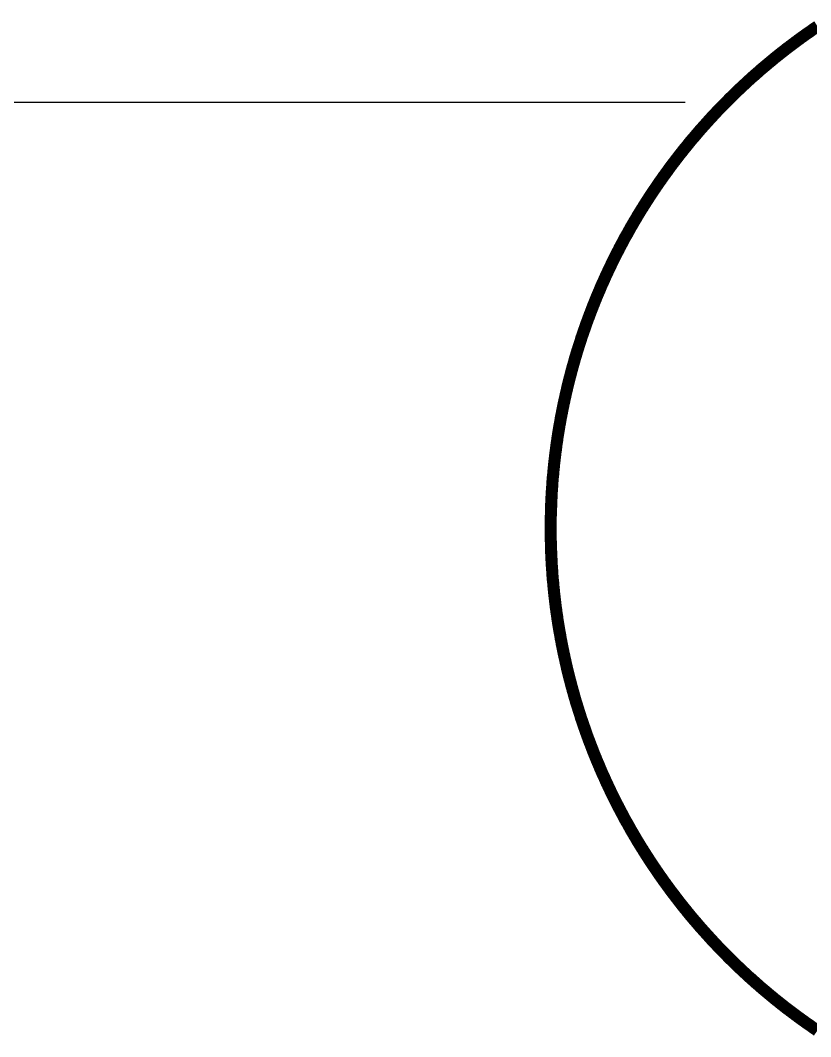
# Model space of a CAD drawing. Header units: millimetres. Extents: x 37412591 to 74834139, y 4258245 to 8527567.
# Drawn here: x 37414018.58 to 37414034.27, y 4260939.66 to 4260959.84 of the extents above; entities that cross this region are included whole.
import ezdxf

# ---------------------------------------------------------------- set-up
doc = ezdxf.new("R2010")
doc.units = ezdxf.units.MM
doc.layers.add('钻孔', color=7, linetype='Continuous')

# ---------------------------------------------------------------- blocks, each defined once
blk = doc.blocks.new('SUB_BLK_19')
at = {"color": 0, "const_width": 0.01}
blk.add_lwpolyline([(-0.2775, 0.4132), (-0.2786, 0.4125), (-0.2796, 0.4118), (-0.2806, 0.4111), (-0.2817, 0.4104), (-0.2827, 0.4096), (-0.2837, 0.4089), (-0.2847, 0.4082), (-0.2858, 0.4075), (-0.2868, 0.4068), (-0.2878, 0.4061), (-0.2888, 0.4053), (-0.2898, 0.4046), (-0.2909, 0.4039), (-0.2919, 0.4031), (-0.2929, 0.4024), (-0.2939, 0.4017), (-0.2949, 0.4009), (-0.2959, 0.4002), (-0.2969, 0.3994), (-0.2979, 0.3987), (-0.2989, 0.3979), (-0.2999, 0.3972), (-0.3009, 0.3964), (-0.3019, 0.3957), (-0.3029, 0.3949), (-0.3039, 0.3942), (-0.3048, 0.3934), (-0.3058, 0.3926), (-0.3068, 0.3919), (-0.3078, 0.3911), (-0.3088, 0.3903), (-0.3098, 0.3895), (-0.3107, 0.3887), (-0.3117, 0.388), (-0.3127, 0.3872), (-0.3136, 0.3864), (-0.3146, 0.3856), (-0.3156, 0.3848), (-0.3165, 0.384), (-0.3175, 0.3832), (-0.3185, 0.3824), (-0.3194, 0.3816), (-0.3204, 0.3808), (-0.3213, 0.38), (-0.3223, 0.3792), (-0.3232, 0.3784), (-0.3242, 0.3776), (-0.3251, 0.3768), (-0.3261, 0.3759), (-0.327, 0.3751), (-0.3279, 0.3743), (-0.3289, 0.3735), (-0.3298, 0.3726), (-0.3308, 0.3718), (-0.3317, 0.371), (-0.3326, 0.3702), (-0.3335, 0.3693), (-0.3345, 0.3685), (-0.3354, 0.3676), (-0.3363, 0.3668), (-0.3372, 0.3659), (-0.3381, 0.3651), (-0.3391, 0.3642), (-0.34, 0.3634), (-0.3409, 0.3625), (-0.3418, 0.3617), (-0.3427, 0.3608), (-0.3436, 0.36), (-0.3445, 0.3591), (-0.3454, 0.3582), (-0.3463, 0.3574), (-0.3472, 0.3565), (-0.3481, 0.3556), (-0.349, 0.3547), (-0.3499, 0.3539), (-0.3508, 0.353), (-0.3516, 0.3521), (-0.3525, 0.3512), (-0.3534, 0.3503), (-0.3543, 0.3494), (-0.3552, 0.3485), (-0.356, 0.3477), (-0.3569, 0.3468), (-0.3578, 0.3459), (-0.3586, 0.345), (-0.3595, 0.3441), (-0.3604, 0.3432), (-0.3612, 0.3423), (-0.3621, 0.3413), (-0.3629, 0.3404), (-0.3638, 0.3395), (-0.3646, 0.3386), (-0.3655, 0.3377), (-0.3663, 0.3368), (-0.3672, 0.3359), (-0.368, 0.3349), (-0.3689, 0.334), (-0.3697, 0.3331), (-0.3705, 0.3321), (-0.3714, 0.3312), (-0.3722, 0.3303), (-0.373, 0.3293), (-0.3738, 0.3284), (-0.3747, 0.3275), (-0.3755, 0.3265), (-0.3763, 0.3256), (-0.3771, 0.3246), (-0.3779, 0.3237), (-0.3787, 0.3227), (-0.3795, 0.3218), (-0.3804, 0.3208), (-0.3812, 0.3199), (-0.382, 0.3189), (-0.3828, 0.318), (-0.3836, 0.317), (-0.3844, 0.316), (-0.3851, 0.3151), (-0.3859, 0.3141), (-0.3867, 0.3131), (-0.3875, 0.3122), (-0.3883, 0.3112), (-0.3891, 0.3102), (-0.3898, 0.3092), (-0.3906, 0.3083), (-0.3914, 0.3073), (-0.3922, 0.3063), (-0.3929, 0.3053), (-0.3937, 0.3043), (-0.3945, 0.3033), (-0.3952, 0.3023), (-0.396, 0.3013), (-0.3967, 0.3004), (-0.3975, 0.2994), (-0.3982, 0.2984), (-0.399, 0.2974), (-0.3997, 0.2964), (-0.4005, 0.2954), (-0.4012, 0.2943), (-0.4019, 0.2933), (-0.4027, 0.2923), (-0.4034, 0.2913), (-0.4041, 0.2903), (-0.4049, 0.2893), (-0.4056, 0.2883), (-0.4063, 0.2873), (-0.407, 0.2862), (-0.4078, 0.2852), (-0.4085, 0.2842), (-0.4092, 0.2832), (-0.4099, 0.2821), (-0.4106, 0.2811), (-0.4113, 0.2801), (-0.412, 0.279), (-0.4127, 0.278), (-0.4134, 0.277), (-0.4141, 0.2759), (-0.4148, 0.2749), (-0.4155, 0.2739), (-0.4162, 0.2728), (-0.4169, 0.2718), (-0.4175, 0.2707), (-0.4182, 0.2697), (-0.4189, 0.2686), (-0.4196, 0.2676), (-0.4202, 0.2665), (-0.4209, 0.2655), (-0.4216, 0.2644), (-0.4222, 0.2633), (-0.4229, 0.2623), (-0.4236, 0.2612), (-0.4242, 0.2602), (-0.4249, 0.2591), (-0.4255, 0.258), (-0.4262, 0.257), (-0.4268, 0.2559), (-0.4274, 0.2548), (-0.4281, 0.2537), (-0.4287, 0.2527), (-0.4294, 0.2516), (-0.43, 0.2505), (-0.4306, 0.2494), (-0.4312, 0.2484), (-0.4319, 0.2473), (-0.4325, 0.2462), (-0.4331, 0.2451), (-0.4337, 0.244), (-0.4343, 0.2429), (-0.4349, 0.2418), (-0.4355, 0.2407), (-0.4362, 0.2397), (-0.4368, 0.2386), (-0.4374, 0.2375), (-0.4379, 0.2364), (-0.4385, 0.2353), (-0.4391, 0.2342), (-0.4397, 0.2331), (-0.4403, 0.232), (-0.4409, 0.2309), (-0.4415, 0.2298), (-0.442, 0.2286), (-0.4426, 0.2275), (-0.4432, 0.2264), (-0.4438, 0.2253), (-0.4443, 0.2242), (-0.4449, 0.2231), (-0.4454, 0.222), (-0.446, 0.2208), (-0.4466, 0.2197), (-0.4471, 0.2186), (-0.4477, 0.2175), (-0.4482, 0.2164), (-0.4487, 0.2152), (-0.4493, 0.2141), (-0.4498, 0.213), (-0.4504, 0.2119), (-0.4509, 0.2107), (-0.4514, 0.2096), (-0.4519, 0.2085), (-0.4525, 0.2073), (-0.453, 0.2062), (-0.4535, 0.2051), (-0.454, 0.2039), (-0.4545, 0.2028), (-0.455, 0.2016), (-0.4556, 0.2005), (-0.4561, 0.1994), (-0.4566, 0.1982), (-0.4571, 0.1971), (-0.4575, 0.1959), (-0.458, 0.1948), (-0.4585, 0.1936), (-0.459, 0.1925), (-0.4595, 0.1913), (-0.46, 0.1902), (-0.4605, 0.189), (-0.4609, 0.1879), (-0.4614, 0.1867), (-0.4619, 0.1855), (-0.4623, 0.1844), (-0.4628, 0.1832), (-0.4633, 0.1821), (-0.4637, 0.1809), (-0.4642, 0.1797), (-0.4646, 0.1786), (-0.4651, 0.1774), (-0.4655, 0.1762), (-0.466, 0.1751), (-0.4664, 0.1739), (-0.4668, 0.1727), (-0.4673, 0.1716), (-0.4677, 0.1704), (-0.4681, 0.1692), (-0.4686, 0.1681), (-0.469, 0.1669), (-0.4694, 0.1657), (-0.4698, 0.1645), (-0.4702, 0.1633), (-0.4707, 0.1622), (-0.4711, 0.161), (-0.4715, 0.1598), (-0.4719, 0.1586), (-0.4723, 0.1574), (-0.4727, 0.1563), (-0.4731, 0.1551), (-0.4734, 0.1539), (-0.4738, 0.1527), (-0.4742, 0.1515), (-0.4746, 0.1503), (-0.475, 0.1491), (-0.4754, 0.1479), (-0.4757, 0.1467), (-0.4761, 0.1456), (-0.4765, 0.1444), (-0.4768, 0.1432), (-0.4772, 0.142), (-0.4775, 0.1408), (-0.4779, 0.1396), (-0.4783, 0.1384), (-0.4786, 0.1372), (-0.4789, 0.136), (-0.4793, 0.1348), (-0.4796, 0.1336), (-0.48, 0.1324), (-0.4803, 0.1312), (-0.4806, 0.13), (-0.481, 0.1288), (-0.4813, 0.1275), (-0.4816, 0.1263), (-0.4819, 0.1251), (-0.4822, 0.1239), (-0.4826, 0.1227), (-0.4829, 0.1215), (-0.4832, 0.1203), (-0.4835, 0.1191), (-0.4838, 0.1179), (-0.4841, 0.1167), (-0.4844, 0.1154), (-0.4847, 0.1142), (-0.4849, 0.113), (-0.4852, 0.1118), (-0.4855, 0.1106), (-0.4858, 0.1094), (-0.4861, 0.1081), (-0.4863, 0.1069), (-0.4866, 0.1057), (-0.4869, 0.1045), (-0.4871, 0.1033), (-0.4874, 0.102), (-0.4877, 0.1008), (-0.4879, 0.0996), (-0.4882, 0.0984), (-0.4884, 0.0972), (-0.4887, 0.0959), (-0.4889, 0.0947), (-0.4891, 0.0935), (-0.4894, 0.0923), (-0.4896, 0.091), (-0.4899, 0.0898), (-0.4901, 0.0886), (-0.4903, 0.0873), (-0.4905, 0.0861), (-0.4907, 0.0849), (-0.491, 0.0837), (-0.4912, 0.0824), (-0.4914, 0.0812), (-0.4916, 0.08), (-0.4918, 0.0787), (-0.492, 0.0775), (-0.4922, 0.0763), (-0.4924, 0.075), (-0.4926, 0.0738), (-0.4928, 0.0726), (-0.4929, 0.0713), (-0.4931, 0.0701), (-0.4933, 0.0689), (-0.4935, 0.0676), (-0.4937, 0.0664), (-0.4938, 0.0651), (-0.494, 0.0639), (-0.4941, 0.0627), (-0.4943, 0.0614), (-0.4945, 0.0602), (-0.4946, 0.059), (-0.4948, 0.0577), (-0.4949, 0.0565), (-0.4951, 0.0552), (-0.4952, 0.054), (-0.4953, 0.0527), (-0.4955, 0.0515), (-0.4956, 0.0503), (-0.4957, 0.049), (-0.4959, 0.0478), (-0.496, 0.0465), (-0.4961, 0.0453), (-0.4962, 0.0441), (-0.4963, 0.0428), (-0.4964, 0.0416), (-0.4966, 0.0403), (-0.4967, 0.0391), (-0.4968, 0.0378), (-0.4969, 0.0366), (-0.497, 0.0353), (-0.497, 0.0341), (-0.4971, 0.0328), (-0.4972, 0.0316), (-0.4973, 0.0304), (-0.4974, 0.0291), (-0.4975, 0.0279), (-0.4975, 0.0266), (-0.4976, 0.0254), (-0.4977, 0.0241), (-0.4977, 0.0229), (-0.4978, 0.0216), (-0.4979, 0.0204), (-0.4979, 0.0191), (-0.498, 0.0179), (-0.498, 0.0166), (-0.498, 0.0154), (-0.4981, 0.0141), (-0.4981, 0.0129), (-0.4982, 0.0116), (-0.4982, 0.0104), (-0.4982, 0.0091), (-0.4983, 0.0079), (-0.4983, 0.0066), (-0.4983, 0.0054), (-0.4983, 0.0041), (-0.4983, 0.0029), (-0.4983, 0.0017), (-0.4983, 0.0004), (-0.4984, -0.0007), (-0.4984, -0.002), (-0.4984, -0.0032), (-0.4983, -0.0045), (-0.4983, -0.0057), (-0.4983, -0.007), (-0.4983, -0.0082), (-0.4983, -0.0095), (-0.4983, -0.0107), (-0.4983, -0.012), (-0.4982, -0.0132), (-0.4982, -0.0145), (-0.4982, -0.0157), (-0.4981, -0.017), (-0.4981, -0.0182), (-0.4981, -0.0195), (-0.498, -0.0207), (-0.498, -0.022), (-0.4979, -0.0232), (-0.4979, -0.0245), (-0.4978, -0.0257), (-0.4977, -0.027), (-0.4977, -0.0282), (-0.4976, -0.0295), (-0.4975, -0.0307), (-0.4975, -0.032), (-0.4974, -0.0332), (-0.4973, -0.0344), (-0.4972, -0.0357), (-0.4971, -0.0369), (-0.497, -0.0382), (-0.497, -0.0394), (-0.4969, -0.0407), (-0.4968, -0.0419), (-0.4967, -0.0432), (-0.4966, -0.0444), (-0.4964, -0.0457), (-0.4963, -0.0469), (-0.4962, -0.0481), (-0.4961, -0.0494), (-0.496, -0.0506), (-0.4959, -0.0519), (-0.4957, -0.0531), (-0.4956, -0.0544), (-0.4955, -0.0556), (-0.4953, -0.0568), (-0.4952, -0.0581), (-0.4951, -0.0593), (-0.4949, -0.0606), (-0.4948, -0.0618), (-0.4946, -0.063), (-0.4945, -0.0643), (-0.4943, -0.0655), (-0.4942, -0.0668), (-0.494, -0.068), (-0.4938, -0.0692), (-0.4937, -0.0705), (-0.4935, -0.0717), (-0.4933, -0.0729), (-0.4931, -0.0742), (-0.4929, -0.0754), (-0.4928, -0.0767), (-0.4926, -0.0779), (-0.4924, -0.0791), (-0.4922, -0.0804), (-0.492, -0.0816), (-0.4918, -0.0828), (-0.4916, -0.0841), (-0.4914, -0.0853), (-0.4912, -0.0865), (-0.491, -0.0877), (-0.4907, -0.089), (-0.4905, -0.0902), (-0.4903, -0.0914), (-0.4901, -0.0927), (-0.4899, -0.0939), (-0.4896, -0.0951), (-0.4894, -0.0963), (-0.4892, -0.0976), (-0.4889, -0.0988), (-0.4887, -0.1), (-0.4884, -0.1012), (-0.4882, -0.1025), (-0.4879, -0.1037), (-0.4877, -0.1049), (-0.4874, -0.1061), (-0.4871, -0.1074), (-0.4869, -0.1086), (-0.4866, -0.1098), (-0.4863, -0.111), (-0.4861, -0.1122), (-0.4858, -0.1135), (-0.4855, -0.1147), (-0.4852, -0.1159), (-0.485, -0.1171), (-0.4847, -0.1183), (-0.4844, -0.1195), (-0.4841, -0.1208), (-0.4838, -0.122), (-0.4835, -0.1232), (-0.4832, -0.1244), (-0.4829, -0.1256), (-0.4826, -0.1268), (-0.4822, -0.128), (-0.4819, -0.1292), (-0.4816, -0.1304), (-0.4813, -0.1316), (-0.481, -0.1328), (-0.4806, -0.1341), (-0.4803, -0.1353), (-0.48, -0.1365), (-0.4796, -0.1377), (-0.4793, -0.1389), (-0.479, -0.1401), (-0.4786, -0.1413), (-0.4783, -0.1425), (-0.4779, -0.1437), (-0.4776, -0.1449), (-0.4772, -0.1461), (-0.4768, -0.1473), (-0.4765, -0.1484), (-0.4761, -0.1496), (-0.4757, -0.1508), (-0.4754, -0.152), (-0.475, -0.1532), (-0.4746, -0.1544), (-0.4742, -0.1556), (-0.4738, -0.1568), (-0.4735, -0.158), (-0.4731, -0.1592), (-0.4727, -0.1603), (-0.4723, -0.1615), (-0.4719, -0.1627), (-0.4715, -0.1639), (-0.4711, -0.1651), (-0.4707, -0.1663), (-0.4702, -0.1674), (-0.4698, -0.1686), (-0.4694, -0.1698), (-0.469, -0.171), (-0.4686, -0.1721), (-0.4682, -0.1733), (-0.4677, -0.1745), (-0.4673, -0.1757), (-0.4669, -0.1768), (-0.4664, -0.178), (-0.466, -0.1792), (-0.4655, -0.1803), (-0.4651, -0.1815), (-0.4646, -0.1827), (-0.4642, -0.1838), (-0.4637, -0.185), (-0.4633, -0.1862), (-0.4628, -0.1873), (-0.4624, -0.1885), (-0.4619, -0.1896), (-0.4614, -0.1908), (-0.4609, -0.192), (-0.4605, -0.1931), (-0.46, -0.1943), (-0.4595, -0.1954), (-0.459, -0.1966), (-0.4585, -0.1977), (-0.458, -0.1989), (-0.4576, -0.2), (-0.4571, -0.2012), (-0.4566, -0.2023), (-0.4561, -0.2034), (-0.4556, -0.2046), (-0.4551, -0.2057), (-0.4545, -0.2069), (-0.454, -0.208), (-0.4535, -0.2092), (-0.453, -0.2103), (-0.4525, -0.2114), (-0.452, -0.2126), (-0.4514, -0.2137), (-0.4509, -0.2148), (-0.4504, -0.216), (-0.4498, -0.2171), (-0.4493, -0.2182), (-0.4488, -0.2193), (-0.4482, -0.2205), (-0.4477, -0.2216), (-0.4471, -0.2227), (-0.4466, -0.2238), (-0.446, -0.2249), (-0.4455, -0.2261), (-0.4449, -0.2272), (-0.4443, -0.2283), (-0.4438, -0.2294), (-0.4432, -0.2305), (-0.4426, -0.2316), (-0.4421, -0.2327), (-0.4415, -0.2338), (-0.4409, -0.235), (-0.4403, -0.2361), (-0.4397, -0.2372), (-0.4391, -0.2383), (-0.4385, -0.2394), (-0.438, -0.2405), (-0.4374, -0.2416), (-0.4368, -0.2427), (-0.4362, -0.2437), (-0.4356, -0.2448), (-0.4349, -0.2459), (-0.4343, -0.247), (-0.4337, -0.2481), (-0.4331, -0.2492), (-0.4325, -0.2503), (-0.4319, -0.2514), (-0.4313, -0.2525), (-0.4306, -0.2535), (-0.43, -0.2546), (-0.4294, -0.2557), (-0.4287, -0.2568), (-0.4281, -0.2578), (-0.4275, -0.2589), (-0.4268, -0.26), (-0.4262, -0.2611), (-0.4255, -0.2621), (-0.4249, -0.2632), (-0.4242, -0.2643), (-0.4236, -0.2653), (-0.4229, -0.2664), (-0.4222, -0.2674), (-0.4216, -0.2685), (-0.4209, -0.2696), (-0.4202, -0.2706), (-0.4196, -0.2717), (-0.4189, -0.2727), (-0.4182, -0.2738), (-0.4175, -0.2748), (-0.4169, -0.2759), (-0.4162, -0.2769), (-0.4155, -0.2779), (-0.4148, -0.279), (-0.4141, -0.28), (-0.4134, -0.2811), (-0.4127, -0.2821), (-0.412, -0.2831), (-0.4113, -0.2842), (-0.4106, -0.2852), (-0.4099, -0.2862), (-0.4092, -0.2873), (-0.4085, -0.2883), (-0.4078, -0.2893), (-0.4071, -0.2903), (-0.4063, -0.2913), (-0.4056, -0.2924), (-0.4049, -0.2934), (-0.4042, -0.2944), (-0.4034, -0.2954), (-0.4027, -0.2964), (-0.402, -0.2974), (-0.4012, -0.2984), (-0.4005, -0.2994), (-0.3997, -0.3005), (-0.399, -0.3015), (-0.3982, -0.3025), (-0.3975, -0.3035), (-0.3967, -0.3044), (-0.396, -0.3054), (-0.3952, -0.3064), (-0.3945, -0.3074), (-0.3937, -0.3084), (-0.3929, -0.3094), (-0.3922, -0.3104), (-0.3914, -0.3114), (-0.3906, -0.3124), (-0.3899, -0.3133), (-0.3891, -0.3143), (-0.3883, -0.3153), (-0.3875, -0.3163), (-0.3867, -0.3172), (-0.3859, -0.3182), (-0.3852, -0.3192), (-0.3844, -0.3201), (-0.3836, -0.3211), (-0.3828, -0.3221), (-0.382, -0.323), (-0.3812, -0.324), (-0.3804, -0.3249), (-0.3796, -0.3259), (-0.3788, -0.3268), (-0.3779, -0.3278), (-0.3771, -0.3287), (-0.3763, -0.3297), (-0.3755, -0.3306), (-0.3747, -0.3316), (-0.3739, -0.3325), (-0.373, -0.3334), (-0.3722, -0.3344), (-0.3714, -0.3353), (-0.3705, -0.3362), (-0.3697, -0.3372), (-0.3689, -0.3381), (-0.368, -0.339), (-0.3672, -0.3399), (-0.3663, -0.3409), (-0.3655, -0.3418), (-0.3646, -0.3427), (-0.3638, -0.3436), (-0.3629, -0.3445), (-0.3621, -0.3454), (-0.3612, -0.3463), (-0.3604, -0.3473), (-0.3595, -0.3482), (-0.3586, -0.3491), (-0.3578, -0.35), (-0.3569, -0.3509), (-0.356, -0.3518), (-0.3552, -0.3526), (-0.3543, -0.3535), (-0.3534, -0.3544), (-0.3525, -0.3553), (-0.3517, -0.3562), (-0.3508, -0.3571), (-0.3499, -0.358), (-0.349, -0.3588), (-0.3481, -0.3597), (-0.3472, -0.3606), (-0.3463, -0.3615), (-0.3454, -0.3623), (-0.3445, -0.3632), (-0.3436, -0.3641), (-0.3427, -0.3649), (-0.3418, -0.3658), (-0.3409, -0.3666), (-0.34, -0.3675), (-0.3391, -0.3683), (-0.3382, -0.3692), (-0.3372, -0.37), (-0.3363, -0.3709), (-0.3354, -0.3717), (-0.3345, -0.3726), (-0.3336, -0.3734), (-0.3326, -0.3742), (-0.3317, -0.3751), (-0.3308, -0.3759), (-0.3298, -0.3767), (-0.3289, -0.3776), (-0.328, -0.3784), (-0.327, -0.3792), (-0.3261, -0.38), (-0.3251, -0.3809), (-0.3242, -0.3817), (-0.3232, -0.3825), (-0.3223, -0.3833), (-0.3213, -0.3841), (-0.3204, -0.3849), (-0.3194, -0.3857), (-0.3185, -0.3865), (-0.3175, -0.3873), (-0.3166, -0.3881), (-0.3156, -0.3889), (-0.3146, -0.3897), (-0.3137, -0.3905), (-0.3127, -0.3913), (-0.3117, -0.3921), (-0.3107, -0.3928), (-0.3098, -0.3936), (-0.3088, -0.3944), (-0.3078, -0.3952), (-0.3068, -0.396), (-0.3058, -0.3967), (-0.3049, -0.3975), (-0.3039, -0.3983), (-0.3029, -0.399), (-0.3019, -0.3998), (-0.3009, -0.4005), (-0.2999, -0.4013), (-0.2989, -0.402), (-0.2979, -0.4028), (-0.2969, -0.4035), (-0.2959, -0.4043), (-0.2949, -0.405), (-0.2939, -0.4058), (-0.2929, -0.4065), (-0.2919, -0.4072), (-0.2909, -0.408), (-0.2899, -0.4087), (-0.2888, -0.4094), (-0.2878, -0.4102), (-0.2868, -0.4109), (-0.2858, -0.4116), (-0.2848, -0.4123), (-0.2837, -0.413), (-0.2827, -0.4137), (-0.2817, -0.4145), (-0.2807, -0.4152), (-0.2796, -0.4159), (-0.2786, -0.4166), (-0.2776, -0.4173)], dxfattribs=at)

msp = doc.modelspace()

# ---------------------------------------------------------------- linework, layer by layer
at = {"layer": '钻孔', "elevation": 6205.793}
msp.add_lwpolyline([(37414031.776, 4260958.206), (37413941.409, 4260958.206)], dxfattribs=at)

# ---------------------------------------------------------------- block references
at = {"layer": '钻孔', "xscale": 23.98681640625, "yscale": 24.00970458984375, "zscale": 0.0009999999999764}
msp.add_blockref('SUB_BLK_19', (37414041.063, 4260949.797, 6205.794), dxfattribs=at)

doc.saveas('drawing.dxf')
